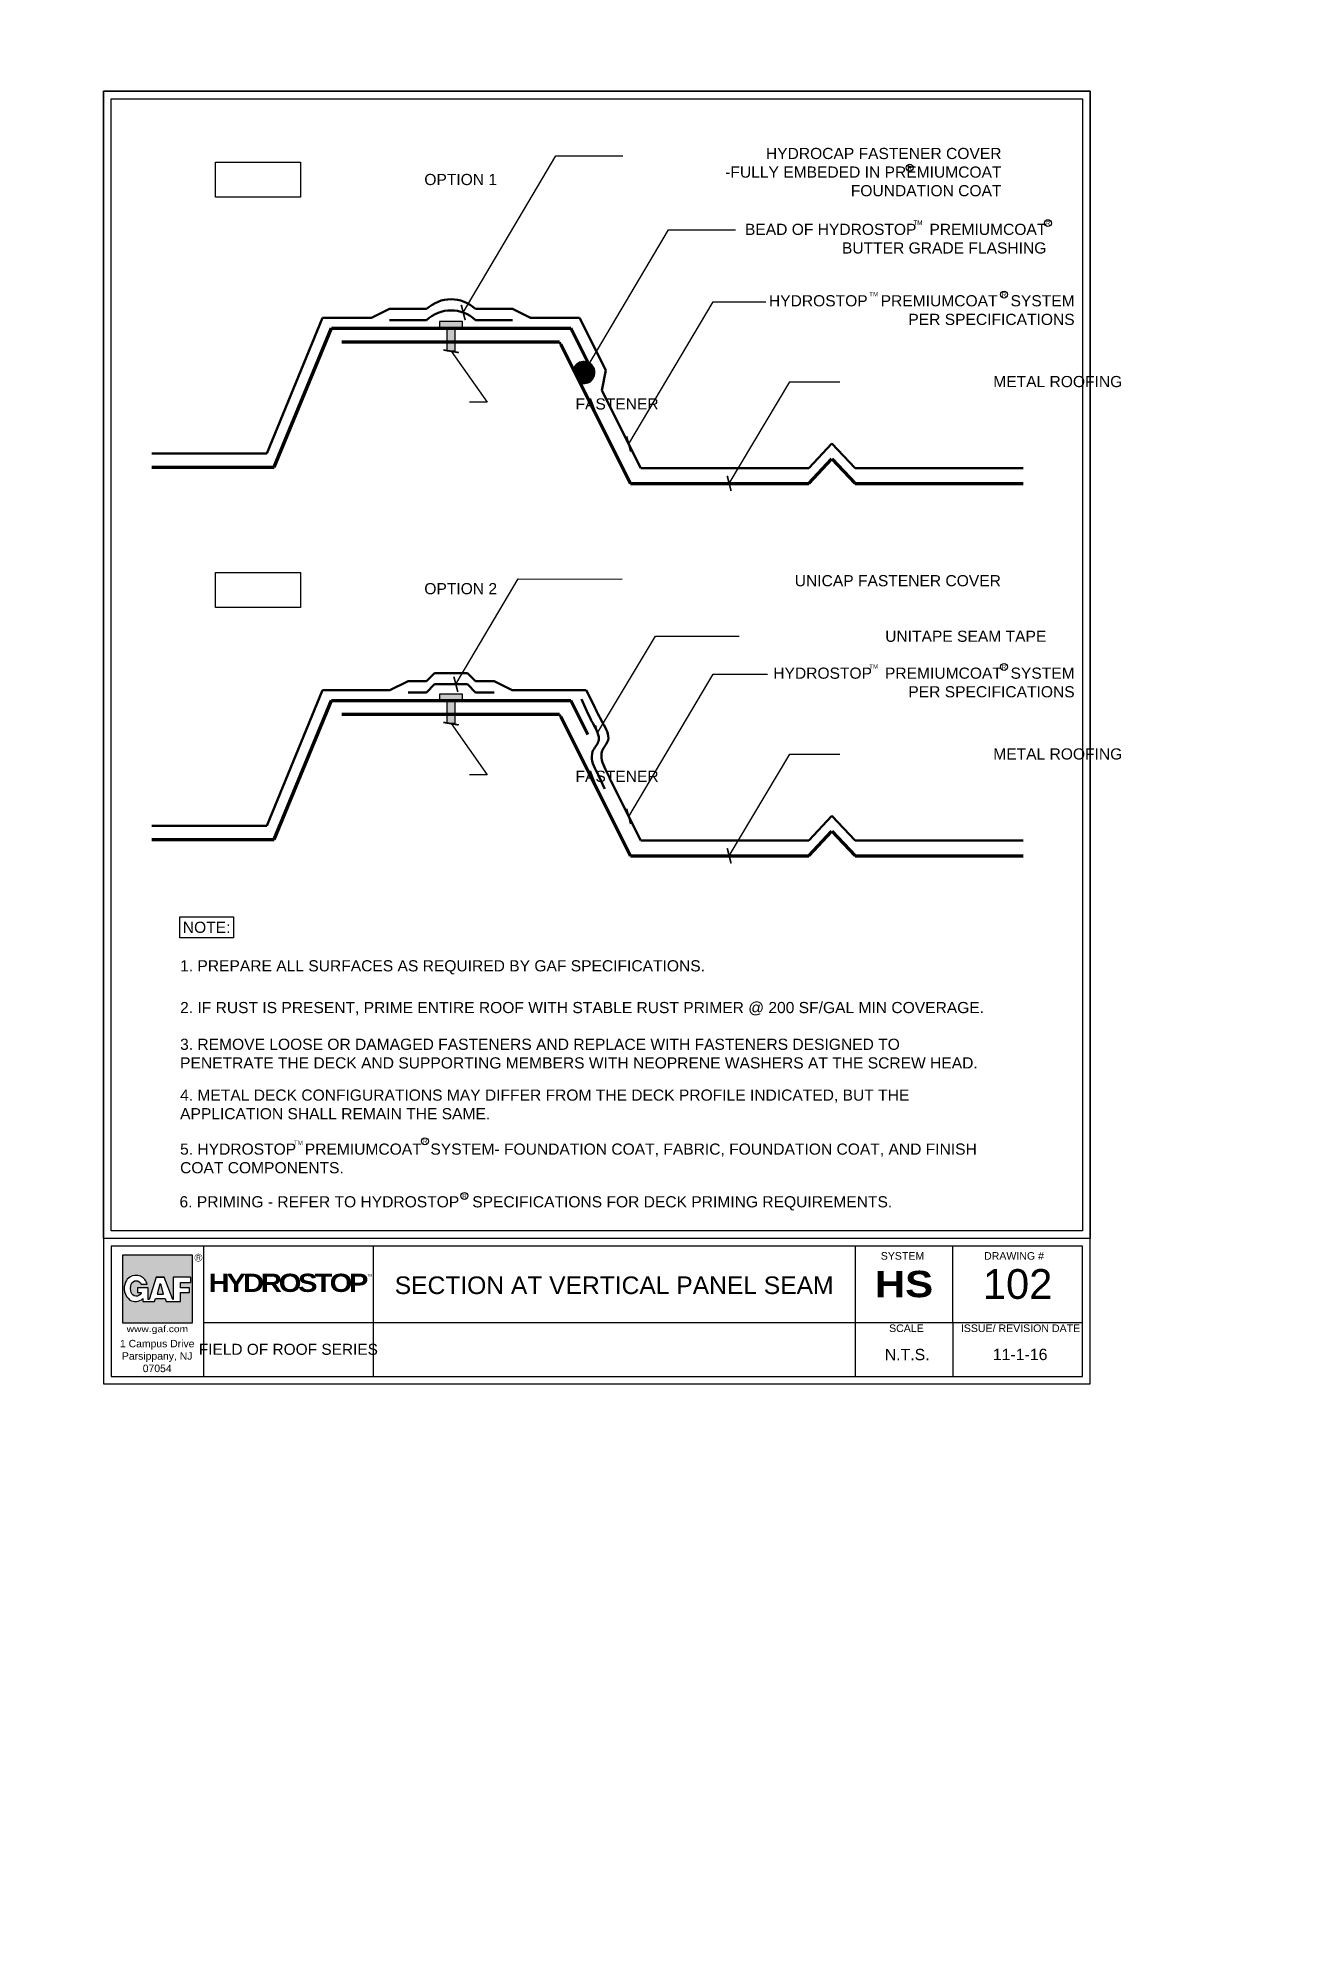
# Model space of a CAD drawing. Header units: inches. Extents: x 10 to 94, y -12 to 115.
import ezdxf
from ezdxf.enums import TextEntityAlignment as Align

# ---------------------------------------------------------------- set-up
doc = ezdxf.new("R2010")
doc.units = ezdxf.units.IN
doc.header["$MEASUREMENT"] = 0
doc.styles.add('ARCHQUIK', font='Archquik.shx', dxfattribs={"height": 0.1})
doc.styles.add('ARIAL', font='arial.ttf')
doc.styles.add('FONT', font='arial.ttf', dxfattribs={"height": 0.75})
doc.dimstyles.new('dIM-STYLE', dxfattribs={"dimtxt": 0.75, "dimasz": 0.75, "dimexe": 0.18, "dimexo": 0.0625, "dimgap": 0.09, "dimtad": 0, "dimtih": 1, "dimtoh": 1, "dimdec": 4, "dimzin": 0, "dimdsep": 46, "dimlunit": 4, "dimtxsty": 'FONT', "dimblk": 'ARCHTICK', "dimcen": 0, "dimclrd": 3, "dimclre": 3, "dimclrt": 256, "dimadec": 0, "dimazin": 0, "dimtfac": 1, "dimtdec": 4, "dimtofl": 0, "dimtmove": 0, "dimatfit": 3, "dimldrblk": 'ARCHTICK', "dimfxl": 1, "dimfrac": 2, "dimtolj": 1, "dimtzin": 0, "dimlwd": -1, "dimlwe": -1, "dimarcsym": 0})

# ---------------------------------------------------------------- blocks, each defined once
blk = doc.blocks.new('GAF_LOGO')
h = blk.add_hatch(color=242)
h.paths.add_polyline_path([(0.9999999843750018, 0.999999984375), (-0.01802111514781046, 0.999999984375), (-0.01802111514781046, -0.002743970513160665), (0.9999999843750018, -0.002743970513160499), (0.9999999843750018, 0.6710526210937502)])
edge = h.paths.add_edge_path(flags=16)
edge.add_line((0.3421052578125003, 0.5657894648437503), (0.2499999960937487, 0.5657894648437503))
edge.add_arc((0.1776315761718745, 0.542763149414063), 0.075943396054273, 17.65012421993013, 162.3498757800698)
edge.add_arc((0.2913533789062498, 0.5065789394531254), 0.1952830184252751, 162.3498757800698, 197.65012421993)
edge.add_arc((0.1804031326795207, 0.4712765883809845), 0.07885186654145789, 197.65012421993, 331.9610179646004)
edge.add_line((0.2499999960937487, 0.4342105195312511), (0.2499999960937487, 0.4473684140625002))
edge.add_line((0.2499999960937487, 0.4473684140625002), (0.1973684179687503, 0.4473684140625003))
edge.add_line((0.1973684179687503, 0.4473684140625003), (0.1973684179687503, 0.5131578867187501))
edge.add_line((0.1973684179687503, 0.5131578867187501), (0.3552631523437491, 0.5131578867187501))
edge.add_line((0.3552631523437491, 0.5131578867187501), (0.3552631523437491, 0.3421052578125003))
edge.add_line((0.3552631523437491, 0.3421052578125003), (0.3672600561810685, 0.3421052578125003))
edge.add_line((0.3672600561810685, 0.3421052578125003), (0.473684203125, 0.6710526210937502))
edge.add_line((0.473684203125, 0.6710526210937502), (0.5921052539062508, 0.6710526210937502))
edge.add_line((0.5921052539062508, 0.6710526210937502), (0.7168783917025898, 0.3421052578125004))
edge.add_line((0.7168783917025898, 0.3421052578125004), (0.7236841992187522, 0.3421052578125004))
edge.add_line((0.7236841992187522, 0.3421052578125004), (0.7236841992187522, 0.6710526210937502))
edge.add_line((0.7236841992187522, 0.6710526210937502), (0.9757096308521137, 0.6710526210937502))
edge.add_line((0.9757096308521137, 0.6710526210937502), (0.9757096308521139, 0.5921052539062504))
edge.add_line((0.9757096308521139, 0.5921052539062504), (0.828947355468749, 0.5921052539062504))
edge.add_line((0.828947355468749, 0.5921052539062504), (0.828947355468749, 0.5131578867187501))
edge.add_line((0.828947355468749, 0.5131578867187501), (0.9619798181352781, 0.5131578867187501))
edge.add_line((0.9619798181352781, 0.5131578867187501), (0.9619798181352782, 0.4473684140625002))
edge.add_line((0.9619798181352782, 0.4473684140625002), (0.8289473554687489, 0.4473684140625003))
edge.add_line((0.8289473554687489, 0.4473684140625003), (0.828947355468749, 0.3157894687500002))
edge.add_line((0.828947355468749, 0.3157894687500002), (0.6184210429687518, 0.3157894687500003))
edge.add_line((0.6184210429687518, 0.3157894687500003), (0.6052631484375013, 0.35526315234375))
edge.add_line((0.6052631484375013, 0.35526315234375), (0.4605263085937495, 0.3552631523437498))
edge.add_line((0.4605263085937495, 0.3552631523437498), (0.4473684140624989, 0.3157894687500002))
edge.add_line((0.4473684140624989, 0.3157894687500002), (0.2763157851562497, 0.3157894687500002))
edge.add_line((0.2763157851562497, 0.3157894687500002), (0.2763157851562497, 0.3552631523437499))
edge.add_arc((0.1671059236527185, 0.4777867589039027), 0.1641305212753787, 240.8042829104425, 311.71180968469173, ccw=False)
edge.add_arc((0.2222038028843561, 0.5072653279140215), 0.2193476823067968, 155.1482085443663, 231.9615675140741, ccw=False)
edge.add_arc((0.1895668580481229, 0.5197191371257442), 0.1845148081401703, 124.71226100437019, 154.3980145931274, ccw=False)
edge.add_arc((0.1751212575285651, 0.5254602239943656), 0.171785051789476, 13.577812998885406, 121.84091426695329, ccw=False)
h.paths.add_polyline_path([(0.5263157812499983, 0.5657894648437498), (0.5394736757812488, 0.5657894648437498), (0.5789473593750003, 0.421052625), (0.4868420976562504, 0.421052625)], flags=0)
at = {"color": 242}
for p, q in [((0.5263157812499983, 0.5657894648437498), (0.4868420976562504, 0.421052625)), ((0.5394736757812488, 0.5657894648437498), (0.5263157812499983, 0.5657894648437498)), ((0.5789473593750003, 0.421052625), (0.5394736757812488, 0.5657894648437498)), ((0.9757096308521138, 0.6710526210937502), (0.9757096308521138, 0.5921052539062504)), ((0.4868420976562504, 0.421052625), (0.5789473593750003, 0.421052625))]:
    blk.add_line(p, q, dxfattribs=at)
for points in [[(0.9999999843750018, 0.6710526210937502), (0.9999999843750019, -0.00274397051316061), (-0.01802111514781046, -0.00274397051316061), (-0.01802111514781046, 0.999999984375), (0.9999999843750018, 0.999999984375), (0.9999999843750018, 0.6710526210937502)], [(0.9757096308521138, 0.6710526210937502), (0.7236841992187522, 0.6710526210937502), (0.7236841992187522, 0.3421052578125003), (0.7168783917025898, 0.3421052578125003), (0.5921052539062508, 0.6710526210937502), (0.4736842031249999, 0.6710526210937502), (0.5921052539062508, 0.6710526210937502)]]:
    blk.add_lwpolyline(points, dxfattribs=at)
at = {"const_width": 0.006578947265625}
blk.add_lwpolyline([(1.146718681227561, 0.9569249246062017, 0.9999999999999999), (1.038984530952376, 0.9569249246062017, 0.9999999999999999)], format="xyb", close=True, dxfattribs=at)
at = {"color": 242}
for points in [[(0.4736842031249999, 0.6710526210937502), (0.3672600561810686, 0.3421052578125003), (0.3552631523437491, 0.3421052578125003), (0.3552631523437491, 0.5131578867187501), (0.1973684179687503, 0.5131578867187501), (0.1973684179687503, 0.4473684140625003), (0.2499999960937487, 0.4473684140625003), (0.2499999960937487, 0.4342105195312511, -0.6638381309650001), (0.1052631562500004, 0.4473684140625003, -0.1552561087471992), (0.1052631562500004, 0.5657894648437503, -0.7312178527831996), (0.2499999960937487, 0.5657894648437503), (0.3421052578125003, 0.5657894648437503, 0.5109723306082545), (0.08449389586529144, 0.6713944055155814, 0.1302578243974809), (0.02316816522774692, 0.599451122242597, 0.172358814401925)], [(0.08704397350846876, 0.3345076182265967, 0.3196577466454945), (0.2763157851562497, 0.3552631523437499), (0.2763157851562497, 0.3157894687500002), (0.4473684140624989, 0.3157894687500002), (0.4605263085937494, 0.3552631523437499), (0.6052631484375013, 0.3552631523437499), (0.6184210429687518, 0.3157894687500002), (0.828947355468749, 0.3157894687500002), (0.828947355468749, 0.4473684140625003), (0.9619798181352781, 0.4473684140625003), (0.9619798181352781, 0.5131578867187501), (0.828947355468749, 0.5131578867187501), (0.828947355468749, 0.5921052539062504), (0.9757096308521139, 0.5921052539062504)]]:
    blk.add_lwpolyline(points, format="xyb", dxfattribs=at)
blk.add_arc((0.222203802884356, 0.5072653279140215), 0.2193476823067967, 155.1482085443668, 231.9615675140741, dxfattribs=at)
at = {"style": 'ARIAL'}
blk.add_text('R', height=0.06578947265625, dxfattribs=at).set_placement((1.092851606089969, 0.956924924606203), align=Align.MIDDLE)
at = {"style": 'ARIAL', "width": 1.133105524367421}
blk.add_text('www.gaf.com', height=0.09481817704846432, dxfattribs=at).set_placement((0.03995709321242522, -0.1363967728893486), (0.9407297751728345, -0.1363967728893486), align=Align.FIT)
blk = doc.blocks.new('HydroStop')
at = {"color": 174, "linetype": 'Continuous', "style": 'ARIAL'}
blk.add_text('TM', height=0.07930227829834807, dxfattribs=at).set_placement((6.460029172047104, 0.5633620407934359))
at = {"lineweight": -2, "insert": (0.9349556855740957, 0.6638381548218604), "char_height": 0.633319658458992, "width": 5.94393791725881, "attachment_point": 1, "style": 'ARCHQUIK'}
blk.add_mtext('{\\fArial Black|b0|i0|c0|p34;\\T0.85;\\C154;HYDRO\\C132;STOP}', dxfattribs=at)

msp = doc.modelspace()

# ---------------------------------------------------------------- hatches: boundary and pattern name
h = msp.add_hatch(color=256)
h.dxf.hatch_style = 1
h.paths.add_polyline_path([(38.62894925985147, 95.90777282509691), (37.07858753702531, 95.90777282509691), (37.07858753702531, 95.46903654990314), (38.62894925985147, 95.46903654990314)])
h.paths.add_polyline_path([(38.10913093115286, 94.53643668658742), (37.59840585493312, 94.53643668658742), (37.59840585493312, 93.91639265309928), (38.10913093115286, 93.91639265309928)])
h.paths.add_polyline_path([(38.10913093115286, 95.4690161559189), (37.59840585493312, 95.46901716481315), (37.59840585493312, 94.53643668658742), (38.10913093115286, 94.53643668658742)])
h.paths.add_polyline_path([(72.03807679109131, 99.33704212320455), (73.17075073379256, 99.33704212320455), (73.17075073379256, 100.0120421232045), (72.03807679109131, 100.0120421232045)], flags=24)
h.paths.add_polyline_path([(85.40425573982468, 99.28087731530638), (86.08324619002933, 99.28087731530638), (86.08324619002933, 99.9558773153064), (85.40425573982468, 99.9558773153064)], flags=24)
h.paths.add_polyline_path([(61.87656522676465, 95.91455559604509), (92.82634353508662, 95.91455559604509), (92.82634353508662, 100.1278059371092), (61.87656522676465, 100.1278059371092)], flags=9)
h.paths.add_polyline_path([(79.34808165503101, 106.1619962613387), (80.48075559773226, 106.1619962613387), (80.48075559773226, 106.8369962613387), (79.34808165503101, 106.8369962613387)], flags=24)
h.paths.add_polyline_path([(93.09742852974522, 106.1058314534405), (93.77641897994987, 106.1058314534405), (93.77641897994987, 106.7808314534406), (93.09742852974522, 106.7808314534406)], flags=9)
h.paths.add_polyline_path([(83.75305811777814, 112.0607287306472), (84.43204856798279, 112.0607287306472), (84.43204856798279, 112.7357287306472), (83.75305811777814, 112.7357287306472)], flags=9)
h.paths.add_polyline_path([(55.3856581879667, 108.8682357398351), (83.88284440897623, 108.8682357398351), (83.88284440897623, 114.9764383319224), (55.3856581879667, 114.9764383319224)], flags=9)
h.paths.add_polyline_path([(30.51204936228513, 87.41320111452333), (39.45756436910641, 87.41320111452333), (39.45756436910641, 89.73149920456427), (30.51204936228513, 89.73149920456427)], flags=9)
h.paths.add_polyline_path([(65.67269075513718, 89.66669894069551), (79.24559321079884, 89.66669894069551), (79.24559321079884, 91.98499703073642), (65.67269075513718, 91.98499703073642)], flags=9)
h.paths.add_polyline_path([(61.88269823444628, 102.7402771284494), (92.83247654276825, 102.7402771284494), (92.83247654276825, 106.9527600752434), (61.88269823444628, 106.9527600752434)], flags=9)
h.paths.add_polyline_path([(10.13348241555375, 15.96063371914376), (92.90923275661785, 15.96063371914376), (92.90923275661785, 25.85874081327744), (10.13348241555375, 25.85874081327744)], flags=9)
h.paths.add_polyline_path([(10.23477845920996, 27.08857918601584), (84.32055608540368, 27.08857918601584), (84.32055608540368, 31.30182952707997), (10.23477845920996, 31.30182952707997)], flags=9)
h.paths.add_polyline_path([(10.13348241555375, 32.2114869641728), (91.11890192442141, 32.2114869641728), (91.11890192442141, 36.42473730523692), (10.13348241555375, 36.42473730523692)], flags=9)
h.paths.add_polyline_path([(10.08360178799577, 43.43815545369122), (63.57021502128362, 43.43815545369122), (63.57021502128362, 45.75645354373216), (10.08360178799577, 45.75645354373216)], flags=9)
h.paths.add_polyline_path([(10.53806702642354, 47.33161759899885), (15.90292036885192, 47.33161759899885), (15.90292036885192, 49.64991568903979), (10.53806702642354, 49.64991568903979)], flags=9)
h.paths.add_polyline_path([(10.19502246793162, 12.70523338832542), (82.67541128102847, 12.70523338832542), (82.67541128102847, 14.5538861850512), (10.19502246793162, 14.5538861850512)], flags=9)
h.paths.add_polyline_path([(10.20868705402578, 39.22857861386525), (91.83334598990574, 39.22857861386525), (91.83334598990574, 41.54687670390617), (10.20868705402578, 41.54687670390617)], flags=9)
h.paths.add_polyline_path([(38.85828129872681, 13.72902824826328), (39.53727174893145, 13.72902824826328), (39.53727174893145, 14.40402824826328), (38.85828129872681, 14.40402824826328)], flags=24)
h = msp.add_hatch(color=256)
h.dxf.hatch_style = 1
h.paths.add_polyline_path([(46.06319952990264, 92.69919465411822), (46.52010921968531, 91.787280629053, 2.528833264410461)])
h = msp.add_hatch(color=256)
h.dxf.hatch_style = 1
h.paths.add_polyline_path([(38.62894925985147, 70.88242007247041), (37.07858753702531, 70.88242007247041), (37.07858753702531, 70.44368379727663), (38.62894925985147, 70.44368379727663)])
h.paths.add_polyline_path([(38.10913093115286, 69.51108393396089), (37.59840585493312, 69.51108393396089), (37.59840585493312, 68.89103990047275), (38.10913093115286, 68.89103990047275)])
h.paths.add_polyline_path([(38.10913093115286, 70.44366340329239), (37.59840585493312, 70.44366441218662), (37.59840585493312, 69.51108393396089), (38.10913093115286, 69.51108393396089)])
h.paths.add_polyline_path([(72.03807679109131, 74.31168937057802), (73.17075073379256, 74.31168937057802), (73.17075073379256, 74.98668937057803), (72.03807679109131, 74.98668937057803)], flags=24)
h.paths.add_polyline_path([(85.40425573982468, 74.25552456267985), (86.08324619002933, 74.25552456267985), (86.08324619002933, 74.93052456267986), (85.40425573982468, 74.93052456267986)], flags=24)
h.paths.add_polyline_path([(61.87656522676465, 70.88920284341859), (92.82634353508662, 70.88920284341859), (92.82634353508662, 75.1024531844827), (61.87656522676465, 75.1024531844827)], flags=9)
h.paths.add_polyline_path([(79.34808165503101, 81.13664350871218), (80.48075559773226, 81.13664350871218), (80.48075559773226, 81.8116435087122), (79.34808165503101, 81.8116435087122)], flags=24)
h.paths.add_polyline_path([(93.09742852974522, 81.08047870081401), (93.77641897994987, 81.08047870081401), (93.77641897994987, 81.75547870081402), (93.09742852974522, 81.75547870081402)], flags=9)
h.paths.add_polyline_path([(83.75305811777814, 87.03537597802071), (84.43204856798279, 87.03537597802071), (84.43204856798279, 87.71037597802072), (83.75305811777814, 87.71037597802072)], flags=9)
h.paths.add_polyline_path([(55.3856581879667, 83.84288298720853), (83.88284440897623, 83.84288298720853), (83.88284440897623, 89.95108557929586), (55.3856581879667, 89.95108557929586)], flags=9)
h.paths.add_polyline_path([(30.51204936228513, 62.38784836189682), (39.45756436910641, 62.38784836189682), (39.45756436910641, 64.70614645193774), (30.51204936228513, 64.70614645193774)], flags=9)
h.paths.add_polyline_path([(65.67269075513718, 64.64134618806898), (79.24559321079884, 64.64134618806898), (79.24559321079884, 66.95964427810992), (65.67269075513718, 66.95964427810992)], flags=9)
h.paths.add_polyline_path([(61.88269823444628, 77.71492437582287), (92.83247654276825, 77.71492437582287), (92.83247654276825, 81.92740732261686), (61.88269823444628, 81.92740732261686)], flags=9)
h.paths.add_polyline_path([(10.13348241555375, -9.064719033482746), (92.90923275661785, -9.064719033482746), (92.90923275661785, 0.8333880606509325), (10.13348241555375, 0.8333880606509325)], flags=9)
h.paths.add_polyline_path([(10.23477845920996, 2.063226433389339), (84.32055608540368, 2.063226433389339), (84.32055608540368, 6.276476774453457), (10.23477845920996, 6.276476774453457)], flags=9)
h.paths.add_polyline_path([(10.13348241555375, 7.186134211546296), (91.11890192442141, 7.186134211546296), (91.11890192442141, 11.39938455261041), (10.13348241555375, 11.39938455261041)], flags=9)
h.paths.add_polyline_path([(10.08360178799577, 18.41280270106472), (63.57021502128362, 18.41280270106472), (63.57021502128362, 20.73110079110565), (10.08360178799577, 20.73110079110565)], flags=9)
h.paths.add_polyline_path([(10.53806702642354, 22.30626484637236), (15.90292036885192, 22.30626484637236), (15.90292036885192, 24.62456293641328), (10.53806702642354, 24.62456293641328)], flags=9)
h.paths.add_polyline_path([(10.19502246793162, -12.32011936430108), (82.67541128102847, -12.32011936430108), (82.67541128102847, -10.47146656757531), (10.19502246793162, -10.47146656757531)], flags=9)
h.paths.add_polyline_path([(10.20868705402578, 14.20322586123874), (91.83334598990574, 14.20322586123874), (91.83334598990574, 16.52152395127967), (10.20868705402578, 16.52152395127967)], flags=9)
h.paths.add_polyline_path([(38.85828129872681, -11.29632450436323), (39.53727174893145, -11.29632450436323), (39.53727174893145, -10.62132450436322), (38.85828129872681, -10.62132450436322)], flags=24)

# ---------------------------------------------------------------- linework, layer by layer
at = {"lineweight": 50}
for p, q in [((33.72620526091528, 96.7608481724022), (32.50892062926491, 96.16320342319173)), ((33.72620526091528, 96.7608481724022), (36.20722736832643, 96.7608481724022)), ((41.98133153596149, 96.7608481724022), (39.50030942855034, 96.7608481724022)), ((41.98133153596149, 96.7608481724022), (43.19861616761187, 96.16320342319173)), ((25.47116948704613, 87.04645945528506), (29.2241029097587, 96.16320342319173)), ((29.2241029097587, 96.16320342319173), (32.50892062926491, 96.16320342319173)), ((33.72620526091528, 96.01618357810912), (36.20722736832643, 96.01618357810912)), ((41.98133153596149, 96.01618357810912), (39.50030942855034, 96.01618357810912)), ((46.48343388711807, 96.16320342319173), (43.19861616761187, 96.16320342319173)), ((46.48343388711807, 96.16320342319173), (48.24660597916765, 92.64421182529327)), ((45.13463173687148, 94.53643668658742), (45.22055763765947, 94.38096454612804)), ((48.24660597916765, 92.64421182529327), (47.99683627460306, 91.26878429703146)), ((47.99683627460306, 91.26878429703146), (50.60294519284032, 86.0674341691352)), ((17.74036187381572, 87.04645945528506), (25.47116948704613, 87.04645945528506)), ((61.90655090919114, 86.06730851917692), (63.45554796360847, 87.72050483737263)), ((63.45554796360847, 87.72050483737263), (65.00452426078692, 86.06731056655377)), ((50.60294519284032, 86.0674341691352), (61.90655090919114, 86.06730851917692)), ((65.00452426078692, 86.06731056655377), (76.29777636321232, 86.06731056655389)), ((34.96671631462085, 71.7354954197757), (33.74943168297048, 71.13785067056523)), ((34.96671631462085, 71.7354954197757), (36.20722736832643, 71.7354954197757)), ((36.20722736832643, 71.7354954197757), (36.73911153566992, 72.29459226967961)), ((36.20722736832643, 70.99083082548262), (36.73911153566992, 71.54992767538653)), ((36.73911153566992, 72.29459226967961), (38.96842526120687, 72.29459226967961)), ((36.73911153566992, 71.54992767538653), (37.85376839843839, 71.54992767538653)), ((38.96842526120687, 71.54992767538653), (37.85376839843839, 71.54992767538653)), ((39.50030942855035, 71.7354954197757), (38.96842526120687, 72.29459226967961)), ((39.50030942855035, 70.99083082548262), (38.96842526120687, 71.54992767538653)), ((40.74082048225591, 71.7354954197757), (39.50030942855034, 71.7354954197757)), ((40.74082048225591, 71.7354954197757), (41.9581051139063, 71.13785067056523)), ((25.47116948704613, 62.02110670265856), (29.2241029097587, 71.13785067056523)), ((29.2241029097587, 71.13785067056523), (33.74943168297048, 71.13785067056523)), ((34.96671631462085, 70.99083082548262), (36.20722736832643, 70.99083082548262)), ((40.74082048225591, 70.99083082548262), (39.50030942855034, 70.99083082548262)), ((46.94089580290868, 71.13785067056523), (41.9581051139063, 71.13785067056523)), ((46.94089580290868, 71.13785067056523), (47.44937772184807, 70.12300724802049)), ((45.13463173687148, 69.51108393396089), (45.22055763765947, 69.35561179350151)), ((48.57641869184766, 65.08668362072237), (50.60294519284032, 61.0420814165087)), ((61.90655090919114, 61.04195576655042), (63.45554796360847, 62.69515208474613)), ((63.45554796360847, 62.69515208474613), (65.00452426078692, 61.04195781392725)), ((17.74036187381572, 62.02110670265856), (25.47116948704613, 62.02110670265856)), ((50.60294519284032, 61.0420814165087), (61.90655090919114, 61.04195576655042)), ((65.00452426078692, 61.04195781392725), (76.29777636321232, 61.04195781392736))]:
    msp.add_line(p, q, dxfattribs=at)
at = {"lineweight": 100}
for p, q in [((25.96826941364109, 86.12395566563629), (29.81519672262847, 95.46903253988495)), ((29.81519672262847, 95.46903253988495), (45.8923400634575, 95.46900078084713)), ((45.13463173687148, 94.53643668658742), (30.52125876832385, 94.53643668658742)), ((45.22055763765947, 94.38096454612804), (49.90282706232026, 85.03595118142312)), ((45.8923400634575, 95.46900078084713), (47.03593547854842, 93.1865788463993)), ((61.90655090919114, 85.03582553146498), (63.45554796360847, 86.68902184966066)), ((63.45554796360847, 86.68902184966066), (65.00452426078692, 85.0358275788418)), ((17.74036187381573, 86.12396154691402), (25.96826941364109, 86.12395566563629)), ((49.90282706232026, 85.03595118142312), (61.90655090919114, 85.03582553146498)), ((65.00452426078692, 85.0358275788418), (76.29777636321232, 85.0358275788418)), ((25.96826941364109, 61.09860291300976), (29.81519672262847, 70.44367978725842)), ((29.81519672262847, 70.44367978725842), (45.8923400634575, 70.4436480282206)), ((45.8923400634575, 70.4436480282206), (47.03593547854842, 68.1612260937728)), ((45.13463173687148, 69.51108393396089), (30.52125876832385, 69.51108393396089)), ((45.22055763765947, 69.35561179350151), (49.90282706232026, 60.01059842879661)), ((61.90655090919114, 60.01047277883846), (63.45554796360847, 61.66366909703417)), ((63.45554796360847, 61.66366909703417), (65.00452426078692, 60.01047482621529)), ((17.74036187381573, 61.09860879428749), (25.96826941364109, 61.09860291300976)), ((49.90282706232026, 60.01059842879661), (61.90655090919114, 60.01047277883846)), ((65.00452426078692, 60.01047482621529), (76.29777636321232, 60.01047482621529))]:
    msp.add_line(p, q, dxfattribs=at)
for p, q in [((21.20705469467076, 33.78611375226865), (21.20705469467076, 25.02717102045245)), ((32.6318562415896, 25.02717102045245), (32.6318562415896, 33.78611375226865)), ((71.56792847675739, 28.65521179804592), (71.56792847675739, 33.78611375226865))]:
    msp.add_line(p, q)
at = {"linetype": 'Continuous'}
for p, q in [((65.01569888488676, 33.78611375226865), (65.01569888488676, 25.02717102045245)), ((21.20705469467076, 28.65521179804592), (80.29722166968178, 28.65521179804592)), ((71.56792847675739, 28.65521179804592), (71.56792847675739, 25.02717102045245))]:
    msp.add_line(p, q, dxfattribs=at)
for points in [[(14.49001371606128, 111.3851559938448), (14.49001371606128, 24.51839938696503), (80.80599330317555, 24.51839938696503), (80.80599330317555, 111.3851559938448)], [(14.49001371606128, 111.3851559938448), (80.80599330317555, 111.3851559938448), (80.80599330317555, 34.29488538575606), (14.49001371606128, 34.29488538575606)], [(14.99878534955506, 110.8763843603538), (80.29722166968178, 110.8763843603538), (80.29722166968178, 34.80365701925211), (14.99878534955506, 34.80365701925211)], [(80.80599330317555, 34.29488538575606), (14.49001371606128, 34.29488538575606), (14.49001371606128, 24.51839938696503), (80.80599330317555, 24.51839938696503)], [(80.29722166968178, 33.78611375226865), (14.99878534954415, 33.78611375226865), (14.99878534954415, 25.02717102045245), (80.29722166968178, 25.02717102045245)]]:
    msp.add_lwpolyline(points, close=True, dxfattribs=at)
for points in [[(22.02570797913842, 106.6151333662817), (27.73693859127002, 106.6151333662817), (27.73693859127002, 104.2701713806638), (22.02570797913842, 104.2701713806638)], [(37.07858753702531, 95.46903654990314), (38.62894925985147, 95.46903654990314), (38.62894925985147, 95.90777282509691), (37.07858753702531, 95.90777282509691)], [(37.59840585493312, 95.46901666036601), (38.10913093115286, 95.46901666036601), (38.10913093115286, 93.91639265309928), (37.59840585493312, 93.91639265309928)], [(22.02570797913842, 79.04332909548106), (27.73693859127002, 79.04332909548106), (27.73693859127002, 76.69836710986317), (22.02570797913842, 76.69836710986317)], [(37.07858753702531, 70.44368379727663), (38.62894925985147, 70.44368379727663), (38.62894925985147, 70.88242007247041), (37.07858753702531, 70.88242007247041)], [(37.59840585493312, 70.4436639077395), (38.10913093115286, 70.4436639077395), (38.10913093115286, 68.89103990047275), (37.59840585493312, 68.89103990047275)], [(19.6212313395464, 55.91155749094514), (23.23017247385826, 55.91155749094514), (23.23017247385826, 54.49057106634018), (19.6212313395464, 54.49057106634018)]]:
    msp.add_lwpolyline(points, close=True)
for centre in [(68.6778512491893, 106.247281952674), (77.9705798624708, 102.5276388711545), (75.0178982997569, 97.72738100911343), (75.0178982997569, 72.7020282564869), (36.09632185134998, 40.82718953657653), (38.74800003648841, 37.15083047403826)]:
    msp.add_circle(centre, 0.2317057053845815, dxfattribs=at)
at = {"lineweight": 50}
for centre in [(37.85376839843839, 94.99805368533379), (37.85376839843839, 94.25338909104073)]:
    msp.add_arc(centre, 2.412165369016169, 46.95294732929239, 133.0470526707076, dxfattribs=at)
msp.add_arc((46.77802234911687, 92.48692973772614), 0.7456728891412867, 249.7644936645139, 163.4613397717618)
for points in [[(46.62210744080261, 70.5267373000977), (47.39469076071914, 68.89176920817155), (47.76168437220697, 67.71825693022859), (47.37022481300257, 67.00926013122381), (47.34575813266285, 66.37360754621184), (47.59042054032143, 65.76240333590943), (48.18017132018809, 64.52085110630227)], [(47.44937772184807, 70.12300724802049), (48.03816198109726, 68.94949466669888), (48.40515559258509, 67.77598238875592), (48.01369603338068, 67.06698558975114), (47.98922935304097, 66.43133300473917), (48.23389176069955, 65.82012879443676), (48.57641869184766, 65.08668362072237)]]:
    msp.add_spline(points, degree=3, dxfattribs=at)

# ---------------------------------------------------------------- block references
at = {"linetype": 'Continuous', "xscale": 4.578944701403998, "yscale": 4.578944701396722, "zscale": 4.578944701398359}
msp.add_blockref('GAF_LOGO', (15.87060638633879, 28.62272093202319), dxfattribs=at)
at = {"xscale": 1.934332076455829, "yscale": 1.934332076455829, "zscale": 1.934332076455829}
msp.add_blockref('HydroStop', (19.74687504737987, 30.64248056082877), dxfattribs=at)

# ---------------------------------------------------------------- texts
at = {"linetype": 'Continuous', "ltscale": 0.6, "style": 'FONT'}
for s, p in [('R', (68.52829487619977, 106.0876167047979)), ('TM', (68.93128760851982, 102.4054168285439)), ('R', (77.82102348948126, 102.3679736232784)), ('TM', (65.95755596094511, 97.60515896650278)), ('R', (74.86834192676736, 97.56771576123734)), ('TM', (65.95755596094511, 72.57980621387625)), ('R', (74.86834192676736, 72.5423630086108)), ('TM', (27.29198354402024, 40.57048155724297)), ('R', (35.94676547836045, 40.66752428870043)), ('R', (38.59844366349887, 36.99116522616217))]:
    msp.add_text(s, height=0.3, dxfattribs=at).set_placement(p)
at = {"linetype": 'Continuous'}
for s, height, style, p in [('6. PRIMING - REFER TO HYDROSTOP   SPECIFICATIONS FOR DECK PRIMING REQUIREMENTS.', 0.75, 'FONT', (19.60199657301001, 36.38374218546912)), ('N.T.S.', 0.7631574502330598, 'ARIAL', (66.99815271592591, 26.11325017496029)), ('11-1-16', 0.7631574502330598, 'ARIAL', (74.26414294412801, 26.12102215814912))]:
    msp.add_text(s, height=height, dxfattribs=dict(at, style=style)).set_placement(p)
at = {"style": 'ARIAL'}
for s, p in [('SYSTEM', (68.19558099794061, 33.12265175710945)), ('DRAWING #', (75.69039278614467, 33.12265175710945)), ('SCALE', (68.45888497711051, 28.26339685077483)), ('ISSUE/ REVISION DATE', (76.12673907382349, 28.2711688339673))]:
    msp.add_text(s, height=0.5087716334887066, dxfattribs=at).set_placement(p, align=Align.MIDDLE)
for s, insert, char_height, width, attachment_point, style in [('HYDROCAP FASTENER COVER\\P-FULLY EMBEDED IN PREMIUMCOAT FOUNDATION COAT', (74.84759835179898, 107.5837252884584), 0.75, 25.0324552705531, 3, 'FONT'), ('OPTION 1', (40.94566683513756, 105.8350506207376), 0.75, 18.57247943092898, 3, 'FONT'), ('BEAD OF HYDROSTOP   PREMIUMCOAT BUTTER GRADE FLASHING', (77.8624171373931, 102.4848948872907), 0.75, 20.38547904891749, 3, 'FONT'), ('HYDROSTOP   PREMIUMCOAT   SYSTEM PER SPECIFICATIONS', (79.76509574051158, 97.6846370252496), 0.75, 20.52386183757125, 3, 'FONT'), ('METAL ROOFING', (82.96627978351216, 92.2560977543344), 0.75, 18.57247943092898, 3, 'FONT'), ('FASTENER', (51.80521662838714, 90.75325427403953), 0.75, 18.57247943092898, 3, 'FONT'), ('OPTION 2', (40.94566683513756, 78.33836087943831), 0.75, 18.57247943092898, 3, 'FONT'), ('UNICAP FASTENER COVER', (74.80716771562817, 78.87390263536142), 0.75, 25.0324552705531, 3, 'FONT'), ('UNITAPE SEAM TAPE', (77.85870196169492, 75.14048424412081), 0.75, 20.38547904891749, 3, 'FONT'), ('HYDROSTOP   PREMIUMCOAT  SYSTEM PER SPECIFICATIONS', (79.76509574051158, 72.65928427262307), 0.75, 20.38547904891749, 3, 'FONT'), ('METAL ROOFING', (82.96627978351216, 67.23074500170787), 0.75, 18.57247943092898, 3, 'FONT'), ('FASTENER', (51.80521662838714, 65.72790152141303), 0.75, 18.57247943092898, 3, 'FONT'), ('1 Campus Drive\\PParsippany, NJ 07054', (18.10292002210745, 26.39340186921985), 0.5, 6.20826934512661, 5, 'ARIAL'), ('FIELD OF ROOF SERIES', (26.91945546813018, 26.84119140924918), 0.7419714262123118, 11.42480154691884, 5, 'ARIAL')]:
    msp.add_mtext(s, dxfattribs=dict(insert=insert, char_height=char_height, width=width, attachment_point=attachment_point, style=style))
at = {"linetype": 'Continuous'}
for s, insert, char_height, width, attachment_point, style in [('NOTE:', (21.42570190670187, 55.20106427864266), 0.75, 3.608941134311863, 5, 'FONT'), ('1. PREPARE ALL SURFACES AS REQUIRED BY GAF SPECIFICATIONS.', (19.64190993783643, 52.99346855102965), 0.75, 54.625, 1, 'FONT'), ('2. IF RUST IS PRESENT, PRIME ENTIRE ROOF WITH STABLE RUST PRIMER @ 200 SF/GAL MIN COVERAGE.', (19.64190993783643, 50.18759558732575), 0.75, 54.625, 1, 'FONT'), ('3. REMOVE LOOSE OR DAMAGED FASTENERS AND REPLACE WITH FASTENERS DESIGNED TO PENETRATE THE DECK AND SUPPORTING MEMBERS WITH NEOPRENE WASHERS AT THE SCREW HEAD.', (19.64190993783643, 47.71893775882987), 0.75, 54.625, 1, 'FONT'), ('4. METAL DECK CONFIGURATIONS MAY DIFFER FROM THE DECK PROFILE INDICATED, BUT THE APPLICATION SHALL REMAIN THE SAME.', (19.64190993783643, 44.30366590672523), 0.75, 54.625, 1, 'FONT'), ('5. HYDROSTOP  PREMIUMCOAT  SYSTEM- FOUNDATION COAT, FABRIC, FOUNDATION COAT, AND FINISH COAT COMPONENTS. ', (19.64190993783643, 40.67494009752355), 0.75, 54.625, 1, 'FONT'), ('{\\fArial Black|b0|i0|c0|p34;HS}', (68.29181368082207, 31.22066277515729), 1.770582097118444, 6.552229591870622, 5, 'ARIAL'), ('102', (75.93257507321958, 31.22066277515728), 2, 8.729293192924388, 5, 'ARIAL'), ('SECTION AT VERTICAL PANEL SEAM', (48.81334070818922, 31.14208659105088), 1.183652803665149, 31.89363879164056, 5, 'ARIAL')]:
    msp.add_mtext(s, dxfattribs=dict(at, insert=insert, char_height=char_height, width=width, attachment_point=attachment_point, style=style))

# ---------------------------------------------------------------- leaders
for points in [[(38.67162550915757, 96.5226734526682), (44.89446357218576, 107.0486099406641), (49.39342740183265, 107.0486668597886)], [(47.05204410498916, 92.91489204964208), (52.47067261913899, 102.0805073226561), (56.98156179647525, 102.076037360986)], [(49.79157772930205, 87.68678562091574), (55.46633652801152, 97.23822499048092), (59.01258888879998, 97.23447042721446)], [(37.85376839304299, 93.91639265309927), (40.28678537370401, 90.48528755099322), (39.09842285663046, 90.4852875509932)], [(56.5455460694689, 85.03588164822027), (60.61794813543804, 91.87023938382002), (63.97531337832243, 91.87023938382)], [(38.17588239126152, 71.5351770843246), (42.36043484961869, 78.61335153804329), (49.35299676566184, 78.6059220253687)], [(47.68894668687984, 68.26441496760832), (51.58523862352224, 74.76966556747769), (57.22831976326619, 74.7645420943978)], [(49.79157772930205, 62.66143286828922), (55.46633652801152, 72.21287223785438), (59.13163986734945, 72.2089916304192)], [(37.85376839304299, 68.89103990047276), (40.28678537370401, 65.45993479836672), (39.09842285663046, 65.4599347983667)], [(56.5455460694689, 60.01052889559374), (60.61794813543804, 66.8448866311935), (63.97531337832243, 66.84488663119348)]]:
    msp.add_leader(points, dimstyle='dIM-STYLE', override={"dimgap": 0.09, "dimtad": 0, "dimclrd": 256})

doc.saveas('drawing.dxf')
